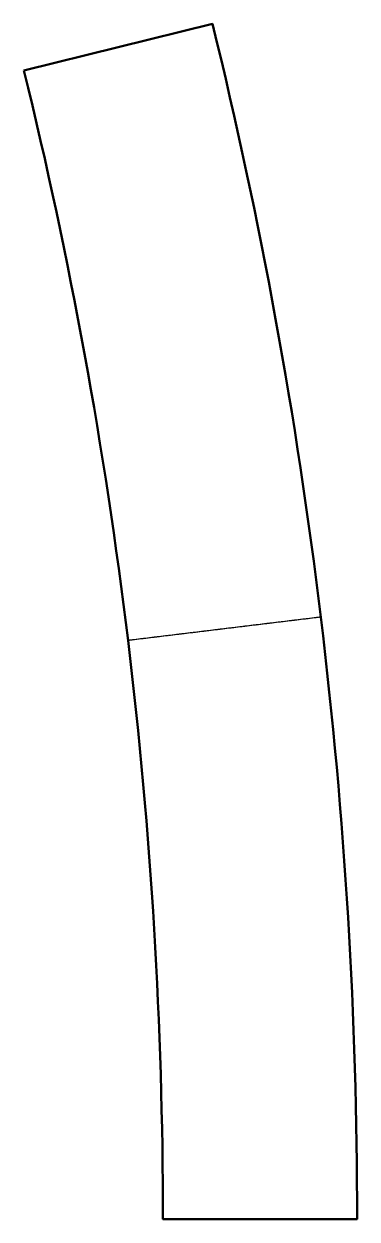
# Model space of a CAD drawing. Header units: millimetres. Extents: x 2 to 203, y 14 to 734.
import ezdxf

# ---------------------------------------------------------------- set-up
doc = ezdxf.new("R2010")
doc.units = ezdxf.units.MM
doc.linetypes.add('Chain', pattern=[1.368, 0.912, -0.114, 0.228, -0.114])
doc.layers.add('IV_BEND_DOWN', color=4, linetype='Chain', lineweight=25)
doc.layers.add('IV_OUTER_PROFILE', color=7, linetype='Continuous', lineweight=50)

msp = doc.modelspace()

# ---------------------------------------------------------------- linework, layer by layer
at = {"layer": 'IV_BEND_DOWN'}
msp.add_line((180.71, 376.46), (64.48, 362.38), dxfattribs=at)
at = {"layer": 'IV_OUTER_PROFILE', "flags": 128}
msp.add_lwpolyline([(1.69, 705.71, -0.06036), (85.5, 13.98), (202.59, 13.98, 0.06036), (115.39, 733.67), (1.69, 705.71)], format="xyb", close=True, dxfattribs=at)

doc.saveas('drawing.dxf')
